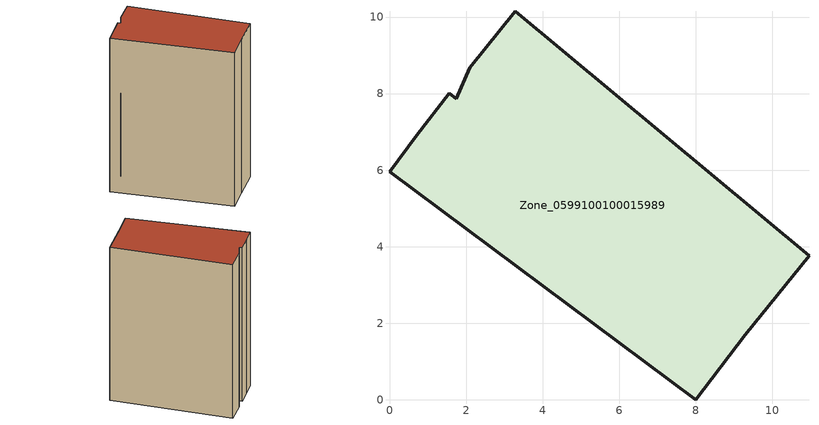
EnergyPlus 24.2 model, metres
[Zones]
Zone_0599100100015989
 floor ground (C_G): 1.56,8 1.74,7.86 2.1,8.68 3.29,10.15 10.96,3.77 9.29,1.69 8,0 0,5.96 0.71,6.91 z0
 wall outside (C_F): 0.71,6.91 0,5.96 8,0 9.29,1.69 10.96,3.77 3.29,10.15 2.1,8.68 1.74,7.86 1.56,8 0.71,6.91 z0:13.71
 roof outside (C_R): 1.74,7.86 1.56,8 0.71,6.91 0,5.96 8,0 9.29,1.69 10.96,3.77 3.29,10.15 2.1,8.68 z13.71
[BUILDING]
Pand.0599100100015989: North Axis=0; Terrain=City; Loads Convergence Tolerance Value=0.04; Temperature Convergence Tolerance Value=0.4; Solar Distribution=FullExterior; Maximum Number of Warmup Days=25; Minimum Number of Warmup Days=1
[Site:Location]
Rotterdam.The.Hague.AP_ZH_NLD Design_Conditions: Latitude=51.96; Longitude=4.45; Time Zone=1; Elevation=-4.5
[SITE:GROUNDTEMPERATURE:BUILDINGSURFACE]
18, 18, 18, 18, 18, 18, 18, 18, 18, 18, 18, 18
[MATERIAL] Thermal Absorptance=0.9; Solar Absorptance=0.7; Visible Absorptance=0.7
Name | Roughness | Thickness | Conductivity | Density | Specific Heat
G.TI.2015-2018 | MediumSmooth | 0.15 | 0.0428571 | 540 | 1210
F.TI.2015-2018 | Rough | 0.3 | 0.0666667 | 1920 | 840
R.TI.2015-2018 | MediumRough | 0.2 | 0.0333333 | 1500 | 1000
[CONSTRUCTION]
C_G: G.TI.2015-2018
C_F: F.TI.2015-2018
C_R: R.TI.2015-2018
[ZONE]
Zone_0599100100015989: Type=1; Multiplier=1; Ceiling Height=Autocalculate; Volume=Autocalculate; Floor Area=autocalculate; Part of Total Floor Area=Yes
[ZONEINFILTRATION:DESIGNFLOWRATE]
Infil_Zone_0599100100015989: Zone or ZoneList or Space or SpaceList=Zone_0599100100015989; Schedule=AlwaysOn; Design Flow Rate Calculation Method=Flow/Area; Flow Rate per Floor Area=0.0015; Constant Term Coefficient=1; Temperature Term Coefficient=0; Velocity Term Coefficient=0; Velocity Squared Term Coefficient=0
[HVACTEMPLATE:ZONE:IDEALLOADSAIRSYSTEM]
Zone_0599100100015989: Maximum Heating Supply Air Temperature=50; Minimum Cooling Supply Air Temperature=13; Maximum Heating Supply Air Humidity Ratio=0.0156; Minimum Cooling Supply Air Humidity Ratio=0.0077; Heating Limit=NoLimit; Cooling Limit=NoLimit; Dehumidification Control Type=ConstantSensibleHeatRatio; Cooling Sensible Heat Ratio=0.7; Dehumidification Setpoint=60; Humidification Control Type=None; Humidification Setpoint=30; Outdoor Air Method=None; Outdoor Air Flow Rate per Person=0.00944; Outdoor Air Flow Rate per Zone Floor Area=0; Outdoor Air Flow Rate per Zone=0; Demand Controlled Ventilation Type=None; Outdoor Air Economizer Type=NoEconomizer; Heat Recovery Type=None; Sensible Heat Recovery Effectiveness=0.7; Latent Heat Recovery Effectiveness=0.65
[ZONECONTROL:THERMOSTAT]
ThermostatControl_Zone_0599100100015989: Zone or ZoneList=Zone_0599100100015989; Control Type Schedule=DualSetpointControlType; Control 1=Thermostat_Zone_0599100100015989; Temperature Difference Between Cutout And Setpoint=0
[THERMOSTATSETPOINT:DUALSETPOINT]
Thermostat_Zone_0599100100015989: Heating Setpoint Temperature Schedule=HeatingSetpoint_Zone_0599100100015989; Cooling Setpoint Temperature Schedule=CoolingSetpoint_Zone_0599100100015989
[SCHEDULE:COMPACT]
HeatingSetpoint_Zone_0599100100015989: Through: 12/31, For: AllDays, Until: 24:00, 21
CoolingSetpoint_Zone_0599100100015989: Through: 12/31, For: AllDays, Until: 24:00, 24
DualSetpointControlType: Through: 12/31, For: AllDays, Until: 24:00, 4
AlwaysOn: Through: 12/31, For: AllDays, Until: 24:00, 1
